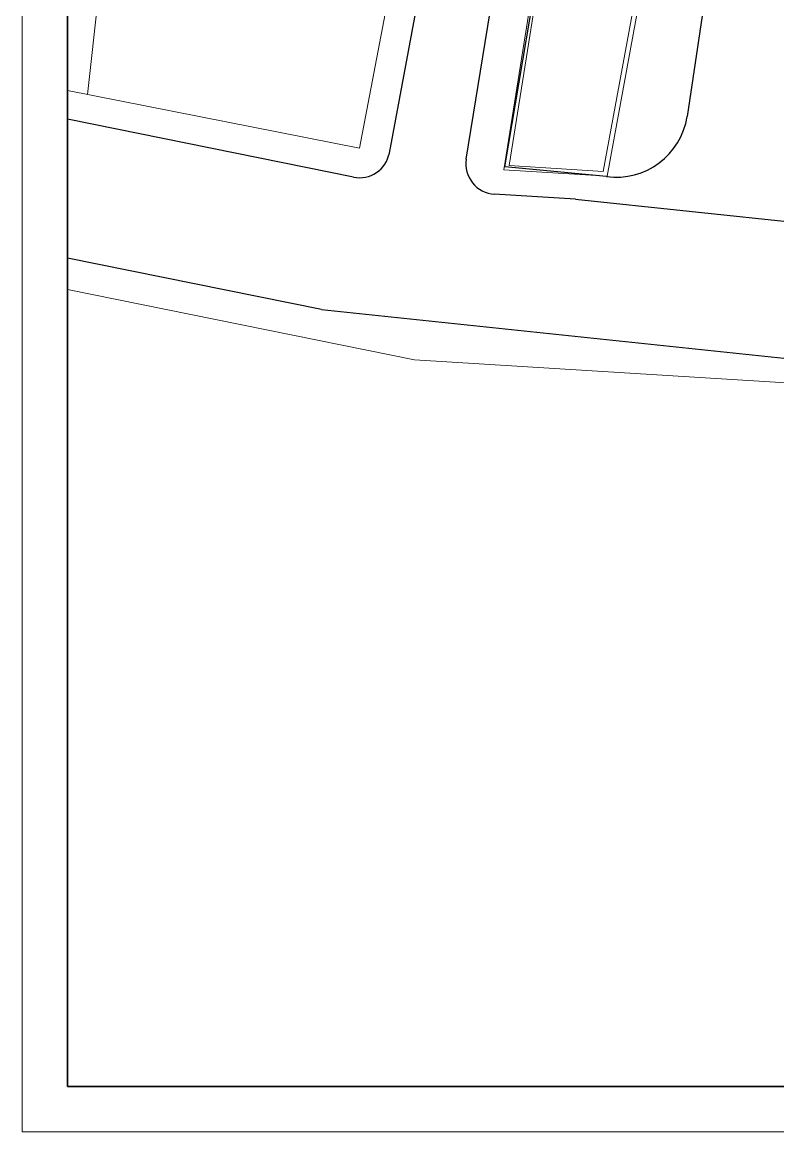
# Model space of a CAD drawing. Header units: millimetres. Extents: x -11 to 1625, y -267 to 180.
# Drawn here: x 1415.21 to 1440.17, y 8 to 44.64 of the extents above; entities that cross this region are included whole.
import ezdxf
from ezdxf.enums import TextEntityAlignment as Align

# ---------------------------------------------------------------- set-up
doc = ezdxf.new("R2010")
doc.units = ezdxf.units.MM
for name, color, linetype, lineweight in [('batas jalan', 3, 'Continuous', 25), ('GRS KOP', 1, 'Continuous', 35), ('kop', 7, 'Continuous', 20), ('line', 11, 'Continuous', 5), ('PAGAR', 4, 'Continuous', 18)]:
    doc.layers.add(name, color=color, linetype=linetype, lineweight=lineweight)
doc.layers.add('REN.JALAN', color=6, linetype='Continuous')
doc.styles.add('BARU', font='complex.shx')
doc.styles.get("Standard").update_dxf_attribs({"font": 'ARIALUNI.TTF'})

# ---------------------------------------------------------------- blocks, each defined once
blk = doc.blocks.new('kop')
at = {"layer": 'GRS KOP'}
blk.add_lwpolyline([(1, 54), (83, 54), (83, 1), (1, 1)], close=True, dxfattribs=at)
at = {"layer": 'kop', "color": 7}
for p, q in [((0, 55), (0, 0)), ((0, 0), (84, 0))]:
    blk.add_line(p, q, dxfattribs=at)
at = {"layer": 'kop', "style": 'BARU', "flags": 4}
for p, height in [((73.8, 5.4), 0.35), ((80.303, 5.382), 0.25), ((73.8, 4.9), 0.35), ((80.303, 4.882), 0.25), ((73.8, 4.4), 0.35), ((80.303, 4.382), 0.25)]:
    blk.add_attdef('-', p, '', height=height, dxfattribs=at)
at = {"layer": 'kop', "flags": 4}
for tag, p in [('AR-00', (78.057, 2.648)), ('00', (81.238, 2.647))]:
    blk.add_attdef(tag, text='', height=0.35, dxfattribs=at).set_placement(p, align=Align.MIDDLE)

msp = doc.modelspace()

# ---------------------------------------------------------------- linework, layer by layer
at = {"layer": 'batas jalan'}
for p, q in [((1427.3383509, 40.3156676), (1433.141441, 71.4442213)), ((1429.8794265, 40.1141216), (1434.8760804, 71.0848819)), ((1426.1565195, 39.518887), (1416.714162, 41.4339377)), ((1433.4904549, 38.7901329), (1430.8047358, 38.9567658)), ((1433.4904549, 38.7901329), (1450.5145119, 36.9979004)), ((1425.1001376, 35.1485676), (1416.714162, 36.8493683)), ((1425.1001376, 35.1485676), (1478.9781261, 29.4764833))]:
    msp.add_line(p, q, dxfattribs=at)
for centre, start, end in [((1426.3552875, 40.4989336), 258.53507371, 349.43994733), ((1430.8666608, 39.9548466), 170.83518281, 266.44968898)]:
    msp.add_arc(centre, 1, start, end, dxfattribs=at)
at = {"layer": 'line'}
for p, q in [((1432.1263906, 70.8252886), (1426.3513485, 40.4787533)), ((1419.1811694, 58.490672), (1417.3666372, 42.2514954)), ((1426.3513485, 40.4787533), (1416.714162, 42.380233)), ((1428.1692556, 33.4906567), (1416.714162, 35.8139202)), ((1446.8775261, 32.3299199), (1428.1692556, 33.4906567))]:
    msp.add_line(p, q, dxfattribs=at)
at = {"layer": 'PAGAR'}
for p, q in [((1435.9152541, 70.0072167), (1431.1209229, 39.7608642)), ((1436.0399021, 69.8354621), (1431.2949067, 39.900358)), ((1434.4048297, 39.7074058), (1437.3972494, 56.0055782)), ((1434.5283365, 39.5494545), (1437.5180686, 55.8329889)), ((1434.5283365, 39.5494545), (1431.1209229, 39.7608642)), ((1434.4048297, 39.7074058), (1431.2949067, 39.900358))]:
    msp.add_line(p, q, dxfattribs=at)
at = {"layer": 'REN.JALAN'}
for p, q in [((1431.1570722, 39.8565851), (1436.1901756, 69.8970494)), ((1434.5090568, 39.5412342), (1431.1570722, 39.8565851))]:
    msp.add_line(p, q, dxfattribs=at)
msp.add_lwpolyline([(1444.9442775, 66.3177219), (1443.5317148, 59.7680554), (1439.4123912, 56.520306), (1437.1768794, 41.5254807)], dxfattribs=at)
msp.add_arc((1434.8314089, 41.8934003), 2.3741517, 262.19652225, 351.08501018, dxfattribs=at)

# ---------------------------------------------------------------- block references
at = {"layer": 'kop', "xscale": 1.5, "yscale": 1.5, "zscale": 1.5}
msp.add_blockref('kop', (1415.214162, 8), dxfattribs=at)

doc.saveas('drawing.dxf')
